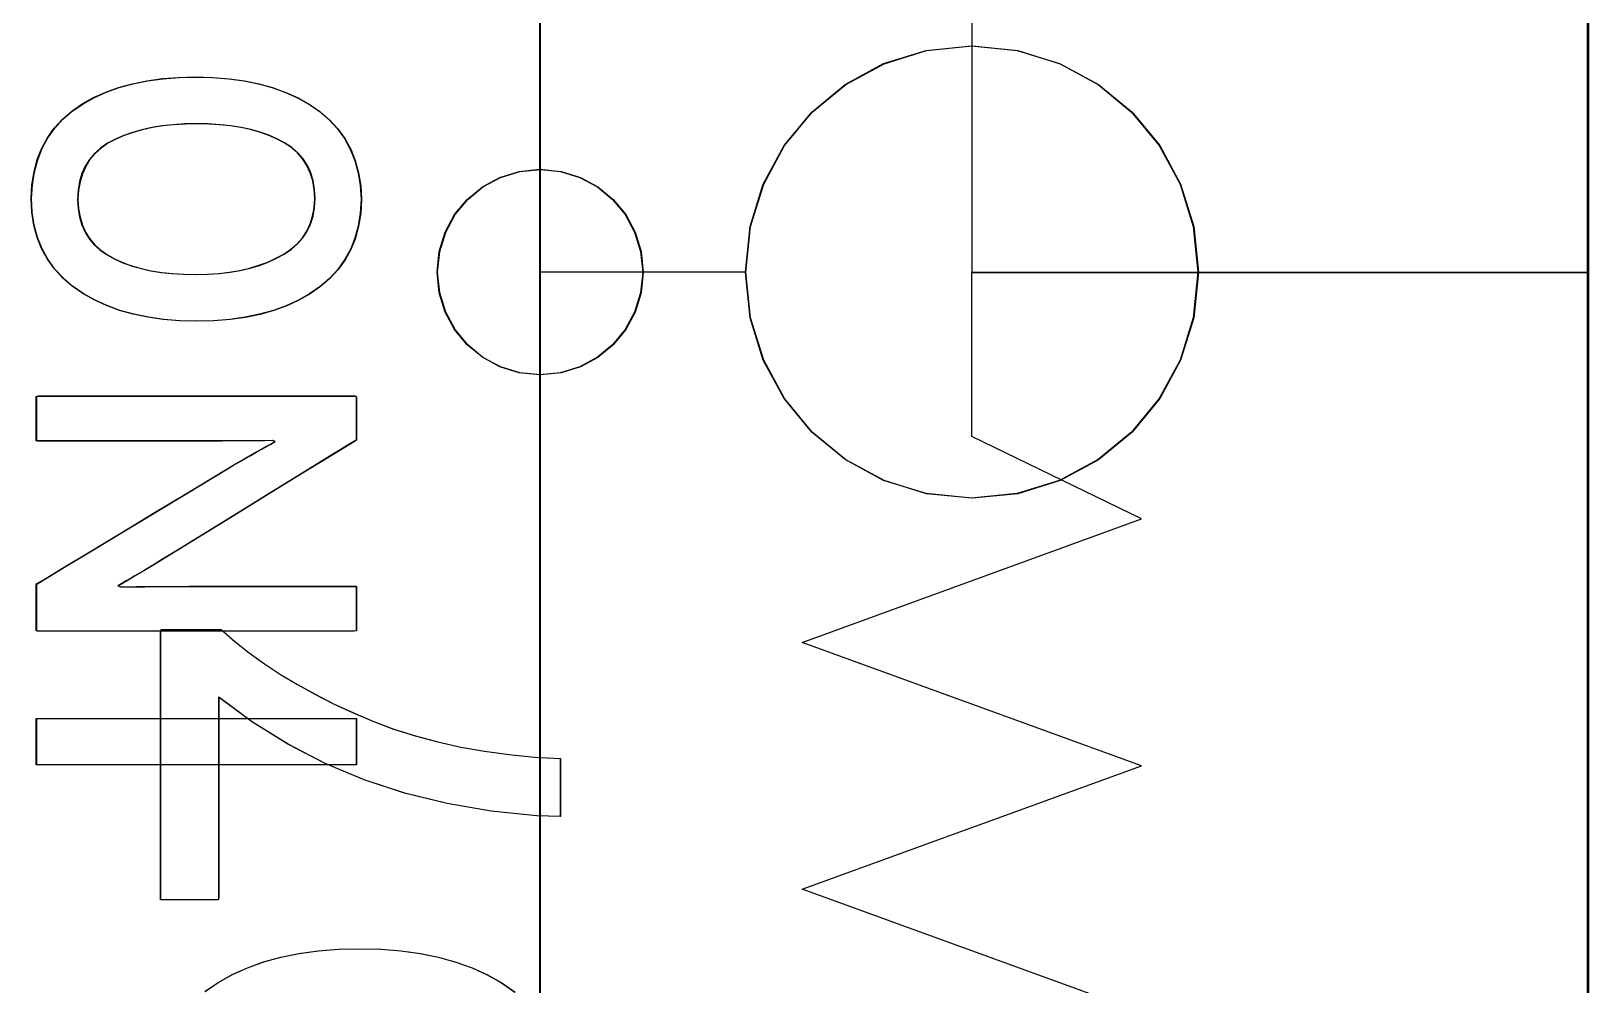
# Model space of a CAD drawing. Extents: x 1 to 47.7, y 0.2 to 35.
# Drawn here: x 34.5796 to 34.9583, y 11.4618 to 11.6938 of the extents above; entities that cross this region are included whole.
import ezdxf

# ---------------------------------------------------------------- set-up
doc = ezdxf.new("R2010")
doc.units = 0
doc.header["$MEASUREMENT"] = 0
for name, color, linetype in [('5_1___24__TARGET_LEDS___12', 7, 'CONTINUOUS'), ('6_1__EMPTY_IO_BOARD_POSITI', 7, 'CONTINUOUS'), ('6_2___8__INDEPENDENT_INPUT', 7, 'CONTINUOUS'), ('6_3___8__OPTOISO_INDEPENDE', 7, 'CONTINUOUS'), ('6_4___24__OPTOISO_INDEPEND', 7, 'CONTINUOUS'), ('6_5___8__INDEPENDENT_INPUT', 7, 'CONTINUOUS'), ('6_6___8__INDEPENDENT_INPUT', 7, 'CONTINUOUS'), ('6_7___8__OPTOISO_INDEPENDE', 7, 'CONTINUOUS'), ('6_8___8__OPTOISO_INDEPENDE', 7, 'CONTINUOUS')]:
    doc.layers.add(name, color=color, linetype=linetype)

msp = doc.modelspace()

# ---------------------------------------------------------------- linework, layer by layer
at = {"layer": '5_1___24__TARGET_LEDS___12'}
for points in [[(34.95794, 12.46013), (34.95794, 12.34901), (34.95794, 12.23255), (34.95794, 12.11119), (34.95794, 11.98537), (34.95794, 11.85555), (34.95794, 11.72217), (34.95794, 11.58567), (34.95794, 11.44649), (34.95794, 11.30509), (34.95794, 11.01739), (34.95794, 10.72613)], [(34.7534, 11.63516), (34.70342, 11.63516), (34.70344, 11.93516)], [(34.7534, 11.33517), (34.70342, 11.33517), (34.70344, 11.63516)], [(34.8634, 11.63516), (34.95803, 11.63516)], [(34.65869, 11.51532), (34.58095, 11.51532), (34.58095, 11.52659), (34.65869, 11.52659), (34.65869, 11.51532)]]:
    msp.add_lwpolyline(points, dxfattribs=at)
for points in [[(34.80839, 11.69018), (34.81948, 11.68906), (34.8298, 11.68586), (34.83915, 11.68079), (34.84729, 11.67407), (34.85401, 11.66593), (34.85908, 11.65659), (34.86229, 11.64626), (34.8634, 11.63516), (34.86229, 11.62408), (34.85908, 11.61375), (34.85401, 11.60441), (34.84729, 11.59628), (34.83915, 11.58956), (34.8298, 11.5845), (34.81948, 11.58129), (34.80839, 11.58018), (34.79731, 11.58129), (34.78699, 11.5845), (34.77765, 11.58956), (34.76951, 11.59628), (34.7628, 11.60441), (34.75773, 11.61375), (34.75452, 11.62408), (34.7534, 11.63516), (34.75452, 11.64626), (34.75773, 11.65659), (34.7628, 11.66593), (34.76951, 11.67407), (34.77765, 11.68079), (34.78699, 11.68586), (34.79731, 11.68906)], [(34.61968, 11.68262), (34.6238, 11.68252), (34.62773, 11.68221), (34.63146, 11.68169), (34.63501, 11.68096), (34.63836, 11.68002), (34.64153, 11.67888), (34.6445, 11.67753), (34.64728, 11.67597), (34.64987, 11.67419), (34.65217, 11.67222), (34.65418, 11.67004), (34.65589, 11.66766), (34.65729, 11.66509), (34.6584, 11.66232), (34.65922, 11.65935), (34.65973, 11.65618), (34.65994, 11.65282), (34.65973, 11.64949), (34.65922, 11.64636), (34.65842, 11.64342), (34.65732, 11.64068), (34.65593, 11.63813), (34.65423, 11.63578), (34.65225, 11.63362), (34.64996, 11.63165), (34.64741, 11.62989), (34.64467, 11.62833), (34.64173, 11.62697), (34.63859, 11.62583), (34.63525, 11.62489), (34.63171, 11.62417), (34.62797, 11.62365), (34.62404, 11.62333), (34.6199, 11.62323), (34.61577, 11.62334), (34.61183, 11.62365), (34.60809, 11.62418), (34.60453, 11.62492), (34.60117, 11.62587), (34.59801, 11.62703), (34.59503, 11.6284), (34.59225, 11.62998), (34.58966, 11.63177), (34.58734, 11.63376), (34.58534, 11.63593), (34.58363, 11.6383), (34.58224, 11.64087), (34.58114, 11.64362), (34.58036, 11.64657), (34.57987, 11.6497), (34.5797, 11.65304), (34.5799, 11.6564), (34.58039, 11.65956), (34.58118, 11.66252), (34.58227, 11.66528), (34.58365, 11.66784), (34.58533, 11.6702), (34.5873, 11.67235), (34.58957, 11.67431), (34.59212, 11.67606), (34.59487, 11.6776), (34.59782, 11.67893), (34.60097, 11.68006), (34.60432, 11.68098), (34.60786, 11.6817), (34.6116, 11.68221), (34.61555, 11.68252)], [(34.6199, 11.67124), (34.61701, 11.67119), (34.61424, 11.67101), (34.61159, 11.67072), (34.60906, 11.67031), (34.60665, 11.66979), (34.60437, 11.66915), (34.60221, 11.66839), (34.60016, 11.66751), (34.59826, 11.66651), (34.59658, 11.66534), (34.59512, 11.66401), (34.59387, 11.66253), (34.59285, 11.6609), (34.59205, 11.65911), (34.59147, 11.65717), (34.59112, 11.65507), (34.59098, 11.65282), (34.59112, 11.6506), (34.59147, 11.64854), (34.59204, 11.64663), (34.59283, 11.64487), (34.59383, 11.64326), (34.59506, 11.6418), (34.5965, 11.6405), (34.59817, 11.63934), (34.60003, 11.63833), (34.60203, 11.63744), (34.60416, 11.63666), (34.60642, 11.63602), (34.60881, 11.63549), (34.61133, 11.63508), (34.61398, 11.6348), (34.61677, 11.63464), (34.61968, 11.63461), (34.62256, 11.63467), (34.62532, 11.63485), (34.62795, 11.63516), (34.63045, 11.63559), (34.63283, 11.63614), (34.63509, 11.63681), (34.63722, 11.63761), (34.63922, 11.63853), (34.64113, 11.63956), (34.64288, 11.64072), (34.64439, 11.64203), (34.64567, 11.6435), (34.64673, 11.64511), (34.64755, 11.64687), (34.64815, 11.64877), (34.64852, 11.65083), (34.64865, 11.65304), (34.64852, 11.65528), (34.64815, 11.65737), (34.64756, 11.65931), (34.64675, 11.66108), (34.64571, 11.6627), (34.64444, 11.66417), (34.64295, 11.66547), (34.64123, 11.66662), (34.63934, 11.6676), (34.63736, 11.66846), (34.63525, 11.6692), (34.63302, 11.66982), (34.63065, 11.67033), (34.62815, 11.67073), (34.62553, 11.67102), (34.62278, 11.67119)], [(34.70342, 11.66017), (34.70846, 11.65967), (34.71315, 11.65821), (34.7174, 11.6559), (34.7211, 11.65285), (34.72415, 11.64915), (34.72646, 11.64491), (34.72791, 11.64022), (34.72842, 11.63519), (34.72791, 11.63014), (34.72646, 11.62545), (34.72415, 11.6212), (34.7211, 11.6175), (34.7174, 11.61445), (34.71315, 11.61214), (34.70846, 11.61069), (34.70342, 11.61018), (34.69838, 11.61069), (34.69369, 11.61214), (34.68945, 11.61445), (34.68575, 11.6175), (34.68269, 11.6212), (34.68039, 11.62545), (34.67893, 11.63014), (34.67843, 11.63519), (34.67893, 11.64022), (34.68039, 11.64491), (34.68269, 11.64915), (34.68575, 11.65285), (34.68945, 11.6559), (34.69369, 11.65821), (34.69838, 11.65967)], [(34.65869, 11.59431), (34.65691, 11.59321), (34.65217, 11.59029), (34.64533, 11.58608), (34.6373, 11.58114), (34.62895, 11.576), (34.62118, 11.57121), (34.61485, 11.56731), (34.61086, 11.56486), (34.60958, 11.56407), (34.60836, 11.56334), (34.60717, 11.56264), (34.60602, 11.56195), (34.6049, 11.56129), (34.60382, 11.56066), (34.60278, 11.56005), (34.60177, 11.55946), (34.60079, 11.55889), (34.60142, 11.55866), (34.60329, 11.55866), (34.60522, 11.55866), (34.60721, 11.55867), (34.60926, 11.55868), (34.61137, 11.5587), (34.61353, 11.55872), (34.61576, 11.55874), (34.61805, 11.55876), (34.61947, 11.55876), (34.62309, 11.55876), (34.62854, 11.55876), (34.63508, 11.55876), (34.64199, 11.55876), (34.64853, 11.55876), (34.65398, 11.55876), (34.6576, 11.55876), (34.65869, 11.55875), (34.65869, 11.55825), (34.65869, 11.5571), (34.65869, 11.55552), (34.65869, 11.55369), (34.65869, 11.55183), (34.65869, 11.55011), (34.65869, 11.54876), (34.65869, 11.54795), (34.65815, 11.54782), (34.65311, 11.54782), (34.64394, 11.54782), (34.63206, 11.54782), (34.61886, 11.54782), (34.60577, 11.54782), (34.59419, 11.54782), (34.58552, 11.54782), (34.58119, 11.54782), (34.58095, 11.54804), (34.58095, 11.54898), (34.58095, 11.55047), (34.58095, 11.55231), (34.58095, 11.55427), (34.58095, 11.55617), (34.58095, 11.55778), (34.58095, 11.5589), (34.58095, 11.55932), (34.58268, 11.56036), (34.5873, 11.56315), (34.59395, 11.56716), (34.60176, 11.57188), (34.60989, 11.57678), (34.61746, 11.58134), (34.62362, 11.58506), (34.6275, 11.5874), (34.62883, 11.58819), (34.63027, 11.58903), (34.63166, 11.58984), (34.633, 11.59061), (34.63429, 11.59135), (34.63554, 11.59205), (34.63673, 11.59272), (34.63787, 11.59336), (34.63896, 11.59396), (34.63834, 11.59419), (34.63642, 11.59417), (34.63443, 11.59415), (34.6324, 11.59413), (34.63031, 11.59412), (34.62816, 11.59411), (34.62596, 11.5941), (34.62371, 11.5941), (34.6214, 11.5941), (34.61998, 11.5941), (34.61638, 11.5941), (34.61096, 11.5941), (34.60444, 11.5941), (34.59757, 11.5941), (34.59106, 11.5941), (34.58564, 11.5941), (34.58203, 11.5941), (34.58095, 11.5941), (34.58095, 11.59461), (34.58095, 11.59576), (34.58095, 11.59734), (34.58095, 11.59917), (34.58095, 11.60103), (34.58095, 11.60274), (34.58095, 11.6041), (34.58095, 11.60491), (34.58149, 11.60504), (34.58653, 11.60504), (34.5957, 11.60504), (34.60758, 11.60504), (34.62077, 11.60504), (34.63387, 11.60504), (34.64545, 11.60504), (34.65411, 11.60504), (34.65845, 11.60504), (34.65869, 11.60484), (34.65869, 11.60396), (34.65869, 11.60257), (34.65869, 11.60085), (34.65869, 11.59902), (34.65869, 11.59725), (34.65869, 11.59574), (34.65869, 11.5947)]]:
    msp.add_lwpolyline(points, close=True, dxfattribs=at)
at = {"layer": '6_1__EMPTY_IO_BOARD_POSITI'}
msp.add_lwpolyline([(34.95835, 10.79326), (34.95835, 11.20089), (34.95835, 11.40112), (34.95835, 11.59732), (34.95835, 11.78826), (34.95835, 11.97272), (34.95835, 12.06213), (34.95835, 12.14947), (34.95835, 12.23457), (34.95835, 12.31728), (34.95835, 12.39746)], dxfattribs=at)
at = {"layer": '6_2___8__INDEPENDENT_INPUT'}
for points in [[(34.95794, 12.46013), (34.95794, 12.34901), (34.95794, 12.23255), (34.95794, 12.11119), (34.95794, 11.98537), (34.95794, 11.85555), (34.95794, 11.72217), (34.95794, 11.58567), (34.95794, 11.44649), (34.95794, 11.30509), (34.95794, 11.01739), (34.95794, 10.72613)], [(34.80829, 11.75771), (34.80829, 11.6352), (34.95794, 11.6352)]]:
    msp.add_lwpolyline(points, dxfattribs=at)
at = {"layer": '6_3___8__OPTOISO_INDEPENDE'}
for points in [[(34.95794, 12.46013), (34.95794, 12.34901), (34.95794, 12.23255), (34.95794, 12.11119), (34.95794, 11.98537), (34.95794, 11.85555), (34.95794, 11.72217), (34.95794, 11.58567), (34.95794, 11.44649), (34.95794, 11.30509), (34.95794, 11.01739), (34.95794, 10.72613)], [(34.80829, 11.75771), (34.80829, 11.6352), (34.95794, 11.6352)]]:
    msp.add_lwpolyline(points, dxfattribs=at)
at = {"layer": '6_4___24__OPTOISO_INDEPEND'}
for points in [[(34.95794, 12.46013), (34.95794, 12.34901), (34.95794, 12.23255), (34.95794, 12.11119), (34.95794, 11.98537), (34.95794, 11.85555), (34.95794, 11.72217), (34.95794, 11.58567), (34.95794, 11.44649), (34.95794, 11.30509), (34.95794, 11.01739), (34.95794, 10.72613)], [(34.75327, 11.63518), (34.70329, 11.63518), (34.70331, 11.93517)], [(34.75327, 11.33518), (34.70329, 11.33518), (34.70331, 11.63518)], [(34.86327, 11.63518), (34.95794, 11.63518)], [(34.65858, 11.51533), (34.58084, 11.51533), (34.58084, 11.5266), (34.65858, 11.5266), (34.65858, 11.51533)]]:
    msp.add_lwpolyline(points, dxfattribs=at)
for points in [[(34.80826, 11.69019), (34.81935, 11.68907), (34.82967, 11.68587), (34.83902, 11.6808), (34.84716, 11.67409), (34.85388, 11.66595), (34.85895, 11.6566), (34.86216, 11.64627), (34.86327, 11.63518), (34.86216, 11.62409), (34.85895, 11.61377), (34.85388, 11.60443), (34.84716, 11.59629), (34.83902, 11.58958), (34.82967, 11.58451), (34.81935, 11.58131), (34.80826, 11.58019), (34.79718, 11.58131), (34.78686, 11.58451), (34.77752, 11.58958), (34.76938, 11.59629), (34.76267, 11.60443), (34.7576, 11.61377), (34.75439, 11.62409), (34.75327, 11.63518), (34.75439, 11.64627), (34.7576, 11.6566), (34.76267, 11.66595), (34.76938, 11.67409), (34.77752, 11.6808), (34.78686, 11.68587), (34.79718, 11.68907)], [(34.61957, 11.68264), (34.62369, 11.68253), (34.62762, 11.68222), (34.63136, 11.6817), (34.6349, 11.68097), (34.63826, 11.68004), (34.64142, 11.67889), (34.64439, 11.67754), (34.64717, 11.67598), (34.64976, 11.67421), (34.65206, 11.67223), (34.65407, 11.67005), (34.65578, 11.66768), (34.65719, 11.6651), (34.6583, 11.66233), (34.65911, 11.65936), (34.65962, 11.6562), (34.65983, 11.65283), (34.65962, 11.6495), (34.65911, 11.64637), (34.65831, 11.64343), (34.65721, 11.64069), (34.65582, 11.63814), (34.65413, 11.63579), (34.65214, 11.63363), (34.64985, 11.63167), (34.6473, 11.6299), (34.64456, 11.62834), (34.64162, 11.62699), (34.63848, 11.62584), (34.63514, 11.62491), (34.6316, 11.62418), (34.62787, 11.62366), (34.62393, 11.62335), (34.61979, 11.62324), (34.61566, 11.62335), (34.61172, 11.62366), (34.60798, 11.62419), (34.60442, 11.62493), (34.60106, 11.62588), (34.5979, 11.62704), (34.59492, 11.62841), (34.59214, 11.63), (34.58955, 11.63179), (34.58724, 11.63377), (34.58523, 11.63595), (34.58353, 11.63832), (34.58213, 11.64088), (34.58104, 11.64363), (34.58025, 11.64658), (34.57977, 11.64972), (34.57959, 11.65305), (34.57979, 11.65641), (34.58029, 11.65957), (34.58108, 11.66253), (34.58216, 11.66529), (34.58354, 11.66785), (34.58522, 11.67021), (34.5872, 11.67237), (34.58947, 11.67432), (34.59201, 11.67607), (34.59476, 11.67761), (34.59771, 11.67895), (34.60086, 11.68007), (34.60421, 11.681), (34.60775, 11.68171), (34.6115, 11.68223), (34.61544, 11.68254)], [(34.61979, 11.67126), (34.6169, 11.6712), (34.61413, 11.67102), (34.61148, 11.67073), (34.60895, 11.67033), (34.60654, 11.6698), (34.60426, 11.66916), (34.6021, 11.6684), (34.60006, 11.66753), (34.59816, 11.66652), (34.59647, 11.66535), (34.59501, 11.66403), (34.59377, 11.66255), (34.59274, 11.66091), (34.59194, 11.65912), (34.59137, 11.65718), (34.59101, 11.65508), (34.59087, 11.65283), (34.59101, 11.65062), (34.59136, 11.64855), (34.59193, 11.64664), (34.59272, 11.64488), (34.59373, 11.64327), (34.59495, 11.64182), (34.5964, 11.64051), (34.59806, 11.63936), (34.59992, 11.63834), (34.60192, 11.63745), (34.60405, 11.63668), (34.60631, 11.63603), (34.6087, 11.6355), (34.61122, 11.6351), (34.61387, 11.63482), (34.61666, 11.63466), (34.61957, 11.63462), (34.62246, 11.63468), (34.62521, 11.63487), (34.62784, 11.63517), (34.63034, 11.6356), (34.63272, 11.63615), (34.63498, 11.63683), (34.63711, 11.63762), (34.63911, 11.63854), (34.64103, 11.63957), (34.64277, 11.64073), (34.64428, 11.64205), (34.64557, 11.64351), (34.64662, 11.64512), (34.64744, 11.64688), (34.64804, 11.64879), (34.64841, 11.65084), (34.64855, 11.65305), (34.64841, 11.6553), (34.64805, 11.65739), (34.64746, 11.65932), (34.64664, 11.6611), (34.6456, 11.66272), (34.64433, 11.66418), (34.64284, 11.66549), (34.64112, 11.66663), (34.63924, 11.66762), (34.63725, 11.66847), (34.63514, 11.66921), (34.63291, 11.66984), (34.63054, 11.67035), (34.62805, 11.67075), (34.62542, 11.67103), (34.62267, 11.6712)], [(34.70329, 11.66019), (34.70833, 11.65968), (34.71302, 11.65822), (34.71727, 11.65592), (34.72097, 11.65286), (34.72402, 11.64916), (34.72633, 11.64492), (34.72778, 11.64023), (34.72829, 11.6352), (34.72778, 11.63016), (34.72633, 11.62546), (34.72402, 11.62121), (34.72097, 11.61751), (34.71727, 11.61446), (34.71302, 11.61216), (34.70833, 11.6107), (34.70329, 11.61019), (34.69825, 11.6107), (34.69356, 11.61216), (34.68932, 11.61446), (34.68562, 11.61751), (34.68256, 11.62121), (34.68026, 11.62546), (34.6788, 11.63016), (34.6783, 11.6352), (34.6788, 11.64023), (34.68026, 11.64492), (34.68256, 11.64916), (34.68562, 11.65286), (34.68932, 11.65592), (34.69356, 11.65822), (34.69825, 11.65968)], [(34.65858, 11.59432), (34.6568, 11.59322), (34.65206, 11.5903), (34.64523, 11.5861), (34.63719, 11.58115), (34.62885, 11.57601), (34.62107, 11.57122), (34.61474, 11.56733), (34.61075, 11.56487), (34.60947, 11.56408), (34.60825, 11.56336), (34.60706, 11.56265), (34.60591, 11.56197), (34.6048, 11.56131), (34.60371, 11.56067), (34.60267, 11.56006), (34.60166, 11.55947), (34.60068, 11.5589), (34.60131, 11.55867), (34.60318, 11.55867), (34.60511, 11.55868), (34.6071, 11.55869), (34.60915, 11.5587), (34.61126, 11.55871), (34.61343, 11.55873), (34.61565, 11.55875), (34.61794, 11.55877), (34.61937, 11.55878), (34.62298, 11.55878), (34.62843, 11.55878), (34.63497, 11.55878), (34.64188, 11.55878), (34.64842, 11.55878), (34.65387, 11.55878), (34.65749, 11.55878), (34.65858, 11.55877), (34.65858, 11.55826), (34.65858, 11.55712), (34.65858, 11.55553), (34.65858, 11.55371), (34.65858, 11.55184), (34.65858, 11.55013), (34.65858, 11.54877), (34.65858, 11.54797), (34.65804, 11.54783), (34.653, 11.54783), (34.64383, 11.54783), (34.63195, 11.54783), (34.61875, 11.54783), (34.60566, 11.54783), (34.59408, 11.54783), (34.58542, 11.54783), (34.58108, 11.54783), (34.58084, 11.54805), (34.58084, 11.54899), (34.58084, 11.55048), (34.58084, 11.55232), (34.58084, 11.55429), (34.58084, 11.55618), (34.58084, 11.55779), (34.58084, 11.55891), (34.58084, 11.55933), (34.58257, 11.56038), (34.58719, 11.56316), (34.59384, 11.56717), (34.60166, 11.57189), (34.60978, 11.57679), (34.61735, 11.58136), (34.62351, 11.58507), (34.62739, 11.58741), (34.62872, 11.58821), (34.63016, 11.58905), (34.63155, 11.58985), (34.63289, 11.59063), (34.63419, 11.59136), (34.63543, 11.59207), (34.63662, 11.59274), (34.63776, 11.59337), (34.63886, 11.59397), (34.63823, 11.5942), (34.63631, 11.59418), (34.63433, 11.59416), (34.63229, 11.59415), (34.6302, 11.59413), (34.62806, 11.59412), (34.62586, 11.59412), (34.6236, 11.59411), (34.62129, 11.59411), (34.61987, 11.59411), (34.61627, 11.59411), (34.61085, 11.59411), (34.60434, 11.59411), (34.59746, 11.59411), (34.59095, 11.59411), (34.58553, 11.59411), (34.58193, 11.59411), (34.58084, 11.59412), (34.58084, 11.59462), (34.58084, 11.59577), (34.58084, 11.59735), (34.58084, 11.59918), (34.58084, 11.60105), (34.58084, 11.60276), (34.58084, 11.60412), (34.58084, 11.60492), (34.58138, 11.60506), (34.58642, 11.60506), (34.59559, 11.60506), (34.60747, 11.60506), (34.62067, 11.60506), (34.63376, 11.60506), (34.64534, 11.60506), (34.65401, 11.60506), (34.65834, 11.60506), (34.65858, 11.60485), (34.65858, 11.60397), (34.65858, 11.60258), (34.65858, 11.60087), (34.65858, 11.59903), (34.65858, 11.59726), (34.65858, 11.59576), (34.65858, 11.59471)]]:
    msp.add_lwpolyline(points, close=True, dxfattribs=at)
at = {"layer": '6_5___8__INDEPENDENT_INPUT'}
for points in [[(34.95794, 12.46013), (34.95794, 12.34901), (34.95794, 12.23255), (34.95794, 12.11119), (34.95794, 11.98537), (34.95794, 11.85555), (34.95794, 11.72217), (34.95794, 11.58567), (34.95794, 11.44649), (34.95794, 11.30509), (34.95794, 11.01739), (34.95794, 10.72613)], [(34.95795, 11.33524), (34.80828, 11.33524), (34.80828, 11.40509), (34.76703, 11.42508), (34.84954, 11.45511), (34.76703, 11.48511), (34.84954, 11.51514), (34.76703, 11.54514), (34.84954, 11.57517), (34.80828, 11.59516), (34.80828, 11.6351), (34.95795, 11.6351)], [(34.62186, 11.46024), (34.62504, 11.46242), (34.62848, 11.46435), (34.63217, 11.46601), (34.6361, 11.46742), (34.64028, 11.46858), (34.64471, 11.46948), (34.64939, 11.47012), (34.65432, 11.4705), (34.65949, 11.47063), (34.66464, 11.4705), (34.66955, 11.47011), (34.67422, 11.46946), (34.67865, 11.46855), (34.68284, 11.46738), (34.68679, 11.46595), (34.69051, 11.46426), (34.69399, 11.46231), (34.69722, 11.46009)]]:
    msp.add_lwpolyline(points, dxfattribs=at)
msp.add_lwpolyline([(34.62579, 11.54824), (34.62911, 11.54537), (34.63262, 11.5426), (34.63632, 11.53993), (34.64022, 11.53735), (34.64432, 11.53488), (34.6486, 11.5325), (34.65309, 11.53022), (34.65776, 11.52804), (34.66265, 11.52595), (34.66773, 11.52406), (34.673, 11.52238), (34.67844, 11.52092), (34.68405, 11.51967), (34.68984, 11.51865), (34.6958, 11.51784), (34.70194, 11.51725), (34.70825, 11.51688), (34.70825, 11.51634), (34.70825, 11.51489), (34.70825, 11.51281), (34.70825, 11.51039), (34.70825, 11.5079), (34.70825, 11.50562), (34.70825, 11.50382), (34.70825, 11.50279), (34.70254, 11.50295), (34.69141, 11.50407), (34.68071, 11.50591), (34.67041, 11.50845), (34.66054, 11.51171), (34.65107, 11.51567), (34.64202, 11.52034), (34.63339, 11.52572), (34.62518, 11.53181), (34.62518, 11.52992), (34.62518, 11.5249), (34.62518, 11.51771), (34.62518, 11.50932), (34.62518, 11.50068), (34.62518, 11.49277), (34.62518, 11.48654), (34.62518, 11.48297), (34.62504, 11.48248), (34.62401, 11.48248), (34.62223, 11.48248), (34.61997, 11.48248), (34.6175, 11.48248), (34.6151, 11.48248), (34.61305, 11.48248), (34.61161, 11.48248), (34.61107, 11.48248), (34.61107, 11.48499), (34.61107, 11.49169), (34.61107, 11.50127), (34.61107, 11.51246), (34.61107, 11.52397), (34.61107, 11.53452), (34.61107, 11.54282), (34.61107, 11.54758), (34.61122, 11.54824), (34.61228, 11.54824), (34.61414, 11.54824), (34.6165, 11.54824), (34.61908, 11.54824), (34.62158, 11.54824), (34.62373, 11.54824), (34.62522, 11.54824)], close=True, dxfattribs=at)
at = {"layer": '6_6___8__INDEPENDENT_INPUT'}
for points in [[(34.95794, 12.46013), (34.95794, 12.34901), (34.95794, 12.23255), (34.95794, 12.11119), (34.95794, 11.98537), (34.95794, 11.85555), (34.95794, 11.72217), (34.95794, 11.58567), (34.95794, 11.44649), (34.95794, 11.30509), (34.95794, 11.01739), (34.95794, 10.72613)], [(34.80829, 11.75771), (34.80829, 11.6352), (34.95794, 11.6352)]]:
    msp.add_lwpolyline(points, dxfattribs=at)
at = {"layer": '6_7___8__OPTOISO_INDEPENDE'}
for points in [[(34.95794, 12.46013), (34.95794, 12.34901), (34.95794, 12.23255), (34.95794, 12.11119), (34.95794, 11.98537), (34.95794, 11.85555), (34.95794, 11.72217), (34.95794, 11.58567), (34.95794, 11.44649), (34.95794, 11.30509), (34.95794, 11.01739), (34.95794, 10.72613)], [(34.80829, 11.75771), (34.80829, 11.6352), (34.95794, 11.6352)]]:
    msp.add_lwpolyline(points, dxfattribs=at)
at = {"layer": '6_8___8__OPTOISO_INDEPENDE'}
for points in [[(34.95794, 12.46013), (34.95794, 12.34901), (34.95794, 12.23255), (34.95794, 12.11119), (34.95794, 11.98537), (34.95794, 11.85555), (34.95794, 11.72217), (34.95794, 11.58567), (34.95794, 11.44649), (34.95794, 11.30509), (34.95794, 11.01739), (34.95794, 10.72613)], [(34.95794, 11.3351), (34.8083, 11.3351), (34.8083, 11.40509), (34.76705, 11.42508), (34.84956, 11.45511), (34.76705, 11.48511), (34.84956, 11.51514), (34.76705, 11.54514), (34.84956, 11.57517), (34.8083, 11.59516), (34.8083, 11.6352), (34.95794, 11.6352)], [(34.62188, 11.46024), (34.62507, 11.46242), (34.62851, 11.46435), (34.63219, 11.46601), (34.63613, 11.46742), (34.64031, 11.46858), (34.64474, 11.46948), (34.64942, 11.47012), (34.65434, 11.4705), (34.65952, 11.47063), (34.66467, 11.4705), (34.66957, 11.47011), (34.67424, 11.46946), (34.67867, 11.46855), (34.68287, 11.46738), (34.68682, 11.46595), (34.69054, 11.46426), (34.69402, 11.46231), (34.69725, 11.46009)]]:
    msp.add_lwpolyline(points, dxfattribs=at)
msp.add_lwpolyline([(34.62581, 11.54824), (34.62913, 11.54537), (34.63264, 11.5426), (34.63635, 11.53993), (34.64025, 11.53735), (34.64434, 11.53488), (34.64863, 11.5325), (34.65311, 11.53022), (34.65779, 11.52804), (34.66267, 11.52595), (34.66776, 11.52406), (34.67302, 11.52238), (34.67846, 11.52092), (34.68408, 11.51967), (34.68986, 11.51865), (34.69583, 11.51784), (34.70197, 11.51725), (34.70828, 11.51688), (34.70828, 11.51634), (34.70828, 11.51489), (34.70828, 11.51281), (34.70828, 11.51039), (34.70828, 11.5079), (34.70828, 11.50562), (34.70828, 11.50382), (34.70828, 11.50279), (34.70256, 11.50295), (34.69144, 11.50407), (34.68073, 11.50591), (34.67044, 11.50845), (34.66056, 11.51171), (34.6511, 11.51567), (34.64205, 11.52034), (34.63342, 11.52572), (34.6252, 11.53181), (34.6252, 11.52992), (34.6252, 11.5249), (34.6252, 11.51771), (34.6252, 11.50932), (34.6252, 11.50068), (34.6252, 11.49277), (34.6252, 11.48654), (34.6252, 11.48297), (34.62506, 11.48248), (34.62404, 11.48248), (34.62226, 11.48248), (34.62, 11.48248), (34.61753, 11.48248), (34.61513, 11.48248), (34.61307, 11.48248), (34.61164, 11.48248), (34.6111, 11.48248), (34.6111, 11.48499), (34.6111, 11.49169), (34.6111, 11.50127), (34.6111, 11.51246), (34.6111, 11.52397), (34.6111, 11.53452), (34.6111, 11.54282), (34.6111, 11.54758), (34.61124, 11.54824), (34.61231, 11.54824), (34.61417, 11.54824), (34.61653, 11.54824), (34.6191, 11.54824), (34.62161, 11.54824), (34.62375, 11.54824), (34.62525, 11.54824)], close=True, dxfattribs=at)

doc.saveas('drawing.dxf')
